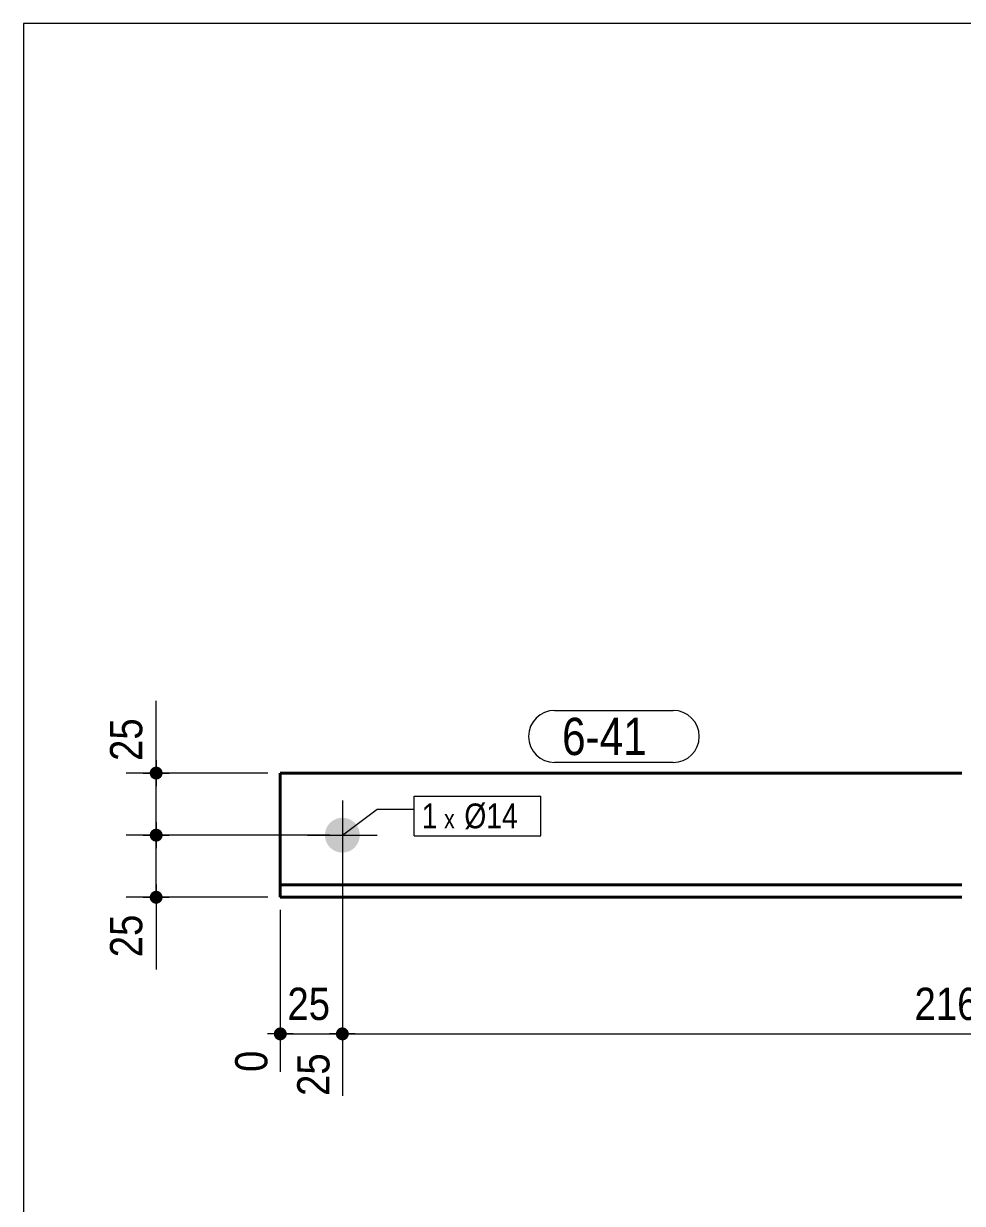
# Model space of a CAD drawing. Header units: millimetres. Extents: x 2 to 287, y 5 to 195.
# Drawn here: x 5 to 80.6, y 100 to 195 of the extents above; entities that cross this region are included whole.
import ezdxf

# ---------------------------------------------------------------- set-up
doc = ezdxf.new("R2010")
doc.units = ezdxf.units.MM
for name, color, linetype, lineweight in [('Boulon', 7, 'Continuous', 0), ('Cotation', 7, 'Continuous', 0), ('Désignation boulon', 3, 'Continuous', 0), ('Feuille dessin', 5, 'Continuous', 0), ('Piece', 2, 'Continuous', 0), ('Repère pièce', 3, 'Continuous', 0)]:
    doc.layers.add(name, color=color, linetype=linetype, lineweight=lineweight)
doc.styles.add('ARIAL', font='ARIAL.TTF')
doc.styles.add('COMIC_SANS_MS', font='COMIC.TTF')

# ---------------------------------------------------------------- blocks, each defined once
blk = doc.blocks.new('*A2')
at = {"layer": 'Boulon'}
blk.add_hatch(color=256, dxfattribs=at).paths.add_polyline_path([(30.646, 128.25), (30.612, 128.252), (30.578, 128.254), (30.543, 128.257), (30.509, 128.261), (30.475, 128.265), (30.441, 128.271), (30.408, 128.277), (30.374, 128.284), (30.341, 128.292), (30.307, 128.301), (30.274, 128.31), (30.242, 128.321), (30.209, 128.332), (30.177, 128.344), (30.145, 128.357), (30.113, 128.37), (30.082, 128.384), (30.051, 128.399), (30.021, 128.415), (29.991, 128.432), (29.961, 128.449), (29.932, 128.467), (29.903, 128.486), (29.875, 128.505), (29.847, 128.526), (29.819, 128.546), (29.793, 128.568), (29.766, 128.59), (29.741, 128.613), (29.715, 128.636), (29.691, 128.66), (29.667, 128.685), (29.643, 128.71), (29.621, 128.736), (29.599, 128.762), (29.577, 128.789), (29.556, 128.816), (29.536, 128.844), (29.517, 128.872), (29.498, 128.901), (29.48, 128.93), (29.463, 128.96), (29.446, 128.99), (29.43, 129.021), (29.415, 129.051), (29.401, 129.083), (29.387, 129.114), (29.375, 129.146), (29.363, 129.178), (29.351, 129.211), (29.341, 129.244), (29.331, 129.277), (29.323, 129.31), (29.315, 129.343), (29.308, 129.377), (29.301, 129.411), (29.296, 129.445), (29.291, 129.479), (29.287, 129.513), (29.285, 129.547), (29.282, 129.581), (29.281, 129.616), (29.281, 129.65), (29.281, 129.684), (29.282, 129.719), (29.285, 129.753), (29.287, 129.787), (29.291, 129.821), (29.296, 129.855), (29.301, 129.889), (29.308, 129.923), (29.315, 129.957), (29.323, 129.99), (29.331, 130.023), (29.341, 130.056), (29.351, 130.089), (29.363, 130.122), (29.375, 130.154), (29.387, 130.186), (29.401, 130.217), (29.415, 130.249), (29.43, 130.279), (29.446, 130.31), (29.463, 130.34), (29.48, 130.37), (29.498, 130.399), (29.517, 130.428), (29.536, 130.456), (29.556, 130.484), (29.577, 130.511), (29.599, 130.538), (29.621, 130.564), (29.643, 130.59), (29.667, 130.615), (29.691, 130.64), (29.715, 130.664), (29.741, 130.687), (29.766, 130.71), (29.793, 130.732), (29.819, 130.754), (29.847, 130.774), (29.875, 130.795), (29.903, 130.814), (29.932, 130.833), (29.961, 130.851), (29.991, 130.868), (30.021, 130.885), (30.051, 130.901), (30.082, 130.916), (30.113, 130.93), (30.145, 130.943), (30.177, 130.956), (30.209, 130.968), (30.242, 130.979), (30.274, 130.99), (30.307, 130.999), (30.341, 131.008), (30.374, 131.016), (30.408, 131.023), (30.441, 131.029), (30.475, 131.035), (30.509, 131.039), (30.543, 131.043), (30.578, 131.046), (30.612, 131.048), (30.646, 131.05), (30.681, 131.05), (30.715, 131.05), (30.749, 131.048), (30.784, 131.046), (30.818, 131.043), (30.852, 131.039), (30.886, 131.035), (30.92, 131.029), (30.954, 131.023), (30.987, 131.016), (31.021, 131.008), (31.054, 130.999), (31.087, 130.99), (31.12, 130.979), (31.152, 130.968), (31.185, 130.956), (31.216, 130.943), (31.248, 130.93), (31.279, 130.916), (31.31, 130.901), (31.341, 130.885), (31.371, 130.868), (31.4, 130.851), (31.43, 130.833), (31.459, 130.814), (31.487, 130.795), (31.515, 130.774), (31.542, 130.754), (31.569, 130.732), (31.595, 130.71), (31.621, 130.687), (31.646, 130.664), (31.671, 130.64), (31.695, 130.615), (31.718, 130.59), (31.741, 130.564), (31.763, 130.538), (31.784, 130.511), (31.805, 130.484), (31.825, 130.456), (31.845, 130.428), (31.864, 130.399), (31.882, 130.37), (31.899, 130.34), (31.915, 130.31), (31.931, 130.279), (31.946, 130.249), (31.961, 130.217), (31.974, 130.186), (31.987, 130.154), (31.999, 130.122), (32.01, 130.089), (32.02, 130.056), (32.03, 130.023), (32.039, 129.99), (32.047, 129.957), (32.054, 129.923), (32.06, 129.889), (32.066, 129.855), (32.07, 129.821), (32.074, 129.787), (32.077, 129.753), (32.079, 129.719), (32.08, 129.684), (32.081, 129.65), (32.08, 129.616), (32.079, 129.581), (32.077, 129.547), (32.074, 129.513), (32.07, 129.479), (32.066, 129.445), (32.06, 129.411), (32.054, 129.377), (32.047, 129.343), (32.039, 129.31), (32.03, 129.277), (32.02, 129.244), (32.01, 129.211), (31.999, 129.178), (31.987, 129.146), (31.974, 129.114), (31.961, 129.083), (31.946, 129.051), (31.931, 129.021), (31.915, 128.99), (31.899, 128.96), (31.882, 128.93), (31.864, 128.901), (31.845, 128.872), (31.825, 128.844), (31.805, 128.816), (31.784, 128.789), (31.763, 128.762), (31.741, 128.736), (31.718, 128.71), (31.695, 128.685), (31.671, 128.66), (31.646, 128.636), (31.621, 128.613), (31.595, 128.59), (31.569, 128.568), (31.542, 128.546), (31.515, 128.526), (31.487, 128.505), (31.459, 128.486), (31.43, 128.467), (31.4, 128.449), (31.371, 128.432), (31.341, 128.415), (31.31, 128.399), (31.279, 128.384), (31.248, 128.37), (31.216, 128.357), (31.185, 128.344), (31.152, 128.332), (31.12, 128.321), (31.087, 128.31), (31.054, 128.301), (31.021, 128.292), (30.987, 128.284), (30.954, 128.277), (30.92, 128.271), (30.886, 128.265), (30.852, 128.261), (30.818, 128.257), (30.784, 128.254), (30.749, 128.252), (30.715, 128.25), (30.681, 128.25)], flags=17)
at = {"layer": 'Boulon', "linetype": 'Continuous', "lineweight": 0}
for p, q in [((30.681, 132.45), (30.681, 126.85)), ((27.881, 129.65), (33.481, 129.65))]:
    blk.add_line(p, q, dxfattribs=at)
blk = doc.blocks.new('*A4')
at = {"layer": 'Piece', "color": 2, "linetype": 'Continuous', "lineweight": 40}
for p, q in [((25.68, 134.65), (25.68, 125.65)), ((25.68, 134.65), (80.580717, 134.65)), ((25.68, 125.65), (25.68, 124.65)), ((25.68, 125.65), (80.580717, 125.65)), ((25.68, 124.65), (80.580717, 124.65))]:
    blk.add_line(p, q, dxfattribs=at)
blk = doc.blocks.new('*A5')
at = {"layer": 'Feuille dessin', "linetype": 'Continuous', "lineweight": 0}
for p, q in [((282, 195), (5, 195)), ((5, 195), (5, 5))]:
    blk.add_line(p, q, dxfattribs=at)
blk = doc.blocks.new('*A10')
at = {"layer": 'Cotation'}
for points in [[(15.654, 129.131), (15.629, 129.133), (15.604, 129.136), (15.579, 129.14), (15.554, 129.146), (15.529, 129.152), (15.505, 129.16), (15.481, 129.17), (15.458, 129.18), (15.435, 129.191), (15.413, 129.204), (15.391, 129.218), (15.37, 129.232), (15.35, 129.248), (15.331, 129.265), (15.312, 129.282), (15.295, 129.301), (15.278, 129.32), (15.262, 129.34), (15.248, 129.361), (15.234, 129.383), (15.221, 129.405), (15.21, 129.428), (15.2, 129.451), (15.19, 129.475), (15.182, 129.499), (15.176, 129.524), (15.17, 129.549), (15.166, 129.574), (15.163, 129.599), (15.161, 129.624), (15.16, 129.65), (15.161, 129.676), (15.163, 129.701), (15.166, 129.726), (15.17, 129.751), (15.176, 129.776), (15.182, 129.801), (15.19, 129.825), (15.2, 129.849), (15.21, 129.872), (15.221, 129.895), (15.234, 129.917), (15.248, 129.939), (15.262, 129.96), (15.278, 129.98), (15.295, 129.999), (15.312, 130.018), (15.331, 130.035), (15.35, 130.052), (15.37, 130.068), (15.391, 130.082), (15.413, 130.096), (15.435, 130.109), (15.458, 130.12), (15.481, 130.13), (15.505, 130.14), (15.529, 130.148), (15.554, 130.154), (15.579, 130.16), (15.604, 130.164), (15.629, 130.167), (15.654, 130.169), (15.68, 130.17), (15.706, 130.169), (15.731, 130.167), (15.756, 130.164), (15.781, 130.16), (15.806, 130.154), (15.831, 130.148), (15.855, 130.14), (15.879, 130.13), (15.902, 130.12), (15.925, 130.109), (15.947, 130.096), (15.969, 130.082), (15.99, 130.068), (16.01, 130.052), (16.029, 130.035), (16.048, 130.018), (16.065, 129.999), (16.082, 129.98), (16.098, 129.96), (16.112, 129.939), (16.126, 129.917), (16.139, 129.895), (16.15, 129.872), (16.16, 129.849), (16.17, 129.825), (16.178, 129.801), (16.184, 129.776), (16.19, 129.751), (16.194, 129.726), (16.197, 129.701), (16.199, 129.676), (16.2, 129.65), (16.199, 129.624), (16.197, 129.599), (16.194, 129.574), (16.19, 129.549), (16.184, 129.524), (16.178, 129.499), (16.17, 129.475), (16.16, 129.451), (16.15, 129.428), (16.139, 129.405), (16.126, 129.383), (16.112, 129.361), (16.098, 129.34), (16.082, 129.32), (16.065, 129.301), (16.048, 129.282), (16.029, 129.265), (16.01, 129.248), (15.99, 129.232), (15.969, 129.218), (15.947, 129.204), (15.925, 129.191), (15.902, 129.18), (15.879, 129.17), (15.855, 129.16), (15.831, 129.152), (15.806, 129.146), (15.781, 129.14), (15.756, 129.136), (15.731, 129.133), (15.706, 129.131), (15.68, 129.13)], [(15.654, 124.131), (15.629, 124.133), (15.604, 124.136), (15.579, 124.14), (15.554, 124.146), (15.529, 124.152), (15.505, 124.16), (15.481, 124.17), (15.458, 124.18), (15.435, 124.191), (15.413, 124.204), (15.391, 124.218), (15.37, 124.232), (15.35, 124.248), (15.331, 124.265), (15.312, 124.282), (15.295, 124.301), (15.278, 124.32), (15.262, 124.34), (15.248, 124.361), (15.234, 124.383), (15.221, 124.405), (15.21, 124.428), (15.2, 124.451), (15.19, 124.475), (15.182, 124.499), (15.176, 124.524), (15.17, 124.549), (15.166, 124.574), (15.163, 124.599), (15.161, 124.624), (15.16, 124.65), (15.161, 124.676), (15.163, 124.701), (15.166, 124.726), (15.17, 124.751), (15.176, 124.776), (15.182, 124.801), (15.19, 124.825), (15.2, 124.849), (15.21, 124.872), (15.221, 124.895), (15.234, 124.917), (15.248, 124.939), (15.262, 124.96), (15.278, 124.98), (15.295, 124.999), (15.312, 125.018), (15.331, 125.035), (15.35, 125.052), (15.37, 125.068), (15.391, 125.082), (15.413, 125.096), (15.435, 125.109), (15.458, 125.12), (15.481, 125.13), (15.505, 125.14), (15.529, 125.148), (15.554, 125.154), (15.579, 125.16), (15.604, 125.164), (15.629, 125.167), (15.654, 125.169), (15.68, 125.17), (15.706, 125.169), (15.731, 125.167), (15.756, 125.164), (15.781, 125.16), (15.806, 125.154), (15.831, 125.148), (15.855, 125.14), (15.879, 125.13), (15.902, 125.12), (15.925, 125.109), (15.947, 125.096), (15.969, 125.082), (15.99, 125.068), (16.01, 125.052), (16.029, 125.035), (16.048, 125.018), (16.065, 124.999), (16.082, 124.98), (16.098, 124.96), (16.112, 124.939), (16.126, 124.917), (16.139, 124.895), (16.15, 124.872), (16.16, 124.849), (16.17, 124.825), (16.178, 124.801), (16.184, 124.776), (16.19, 124.751), (16.194, 124.726), (16.197, 124.701), (16.199, 124.676), (16.2, 124.65), (16.199, 124.624), (16.197, 124.599), (16.194, 124.574), (16.19, 124.549), (16.184, 124.524), (16.178, 124.499), (16.17, 124.475), (16.16, 124.451), (16.15, 124.428), (16.139, 124.405), (16.126, 124.383), (16.112, 124.361), (16.098, 124.34), (16.082, 124.32), (16.065, 124.301), (16.048, 124.282), (16.029, 124.265), (16.01, 124.248), (15.99, 124.232), (15.969, 124.218), (15.947, 124.204), (15.925, 124.191), (15.902, 124.18), (15.879, 124.17), (15.855, 124.16), (15.831, 124.152), (15.806, 124.146), (15.781, 124.14), (15.756, 124.136), (15.731, 124.133), (15.706, 124.131), (15.68, 124.13)]]:
    blk.add_hatch(color=256, dxfattribs=at).paths.add_polyline_path(points, flags=17)
at = {"layer": 'Cotation', "linetype": 'Continuous', "lineweight": 0}
for p, q in [((15.68, 130.69), (15.68, 128.61)), ((15.68, 129.65), (15.68, 130.69)), ((29.681, 129.65), (13.26, 129.65)), ((14.64, 129.65), (16.72, 129.65)), ((15.68, 124.65), (15.68, 129.65)), ((15.68, 125.69), (15.68, 123.61)), ((24.68, 124.65), (13.26, 124.65)), ((14.64, 124.65), (16.72, 124.65)), ((15.68, 124.65), (15.68, 118.843)), ((15.68, 124.65), (15.68, 118.843))]:
    blk.add_line(p, q, dxfattribs=at)
at = {"layer": 'Cotation'}
for p in [(15.68, 129.65), (15.68, 124.65)]:
    blk.add_point(p, dxfattribs=at)
at = {"layer": 'Cotation', "style": 'ARIAL', "width": 0.85}
blk.add_text('25', height=2.6, rotation=90.00021, dxfattribs=at).set_placement((14.56, 119.818))
blk = doc.blocks.new('*A11')
at = {"layer": 'Cotation'}
for points in [[(15.654, 134.131), (15.629, 134.133), (15.604, 134.136), (15.579, 134.14), (15.554, 134.146), (15.529, 134.152), (15.505, 134.16), (15.481, 134.17), (15.458, 134.18), (15.435, 134.191), (15.413, 134.204), (15.391, 134.218), (15.37, 134.232), (15.35, 134.248), (15.331, 134.265), (15.312, 134.282), (15.295, 134.301), (15.278, 134.32), (15.262, 134.34), (15.248, 134.361), (15.234, 134.383), (15.221, 134.405), (15.21, 134.428), (15.2, 134.451), (15.19, 134.475), (15.182, 134.499), (15.176, 134.524), (15.17, 134.549), (15.166, 134.574), (15.163, 134.599), (15.161, 134.624), (15.16, 134.65), (15.161, 134.676), (15.163, 134.701), (15.166, 134.726), (15.17, 134.751), (15.176, 134.776), (15.182, 134.801), (15.19, 134.825), (15.2, 134.849), (15.21, 134.872), (15.221, 134.895), (15.234, 134.917), (15.248, 134.939), (15.262, 134.96), (15.278, 134.98), (15.295, 134.999), (15.312, 135.018), (15.331, 135.035), (15.35, 135.052), (15.37, 135.068), (15.391, 135.082), (15.413, 135.096), (15.435, 135.109), (15.458, 135.12), (15.481, 135.13), (15.505, 135.14), (15.529, 135.148), (15.554, 135.154), (15.579, 135.16), (15.604, 135.164), (15.629, 135.167), (15.654, 135.169), (15.68, 135.17), (15.706, 135.169), (15.731, 135.167), (15.756, 135.164), (15.781, 135.16), (15.806, 135.154), (15.831, 135.148), (15.855, 135.14), (15.879, 135.13), (15.902, 135.12), (15.925, 135.109), (15.947, 135.096), (15.969, 135.082), (15.99, 135.068), (16.01, 135.052), (16.029, 135.035), (16.048, 135.018), (16.065, 134.999), (16.082, 134.98), (16.098, 134.96), (16.112, 134.939), (16.126, 134.917), (16.139, 134.895), (16.15, 134.872), (16.16, 134.849), (16.17, 134.825), (16.178, 134.801), (16.184, 134.776), (16.19, 134.751), (16.194, 134.726), (16.197, 134.701), (16.199, 134.676), (16.2, 134.65), (16.199, 134.624), (16.197, 134.599), (16.194, 134.574), (16.19, 134.549), (16.184, 134.524), (16.178, 134.499), (16.17, 134.475), (16.16, 134.451), (16.15, 134.428), (16.139, 134.405), (16.126, 134.383), (16.112, 134.361), (16.098, 134.34), (16.082, 134.32), (16.065, 134.301), (16.048, 134.282), (16.029, 134.265), (16.01, 134.248), (15.99, 134.232), (15.969, 134.218), (15.947, 134.204), (15.925, 134.191), (15.902, 134.18), (15.879, 134.17), (15.855, 134.16), (15.831, 134.152), (15.806, 134.146), (15.781, 134.14), (15.756, 134.136), (15.731, 134.133), (15.706, 134.131), (15.68, 134.13)], [(15.654, 129.131), (15.629, 129.133), (15.604, 129.136), (15.579, 129.14), (15.554, 129.146), (15.529, 129.152), (15.505, 129.16), (15.481, 129.17), (15.458, 129.18), (15.435, 129.191), (15.413, 129.204), (15.391, 129.218), (15.37, 129.232), (15.35, 129.248), (15.331, 129.265), (15.312, 129.282), (15.295, 129.301), (15.278, 129.32), (15.262, 129.34), (15.248, 129.361), (15.234, 129.383), (15.221, 129.405), (15.21, 129.428), (15.2, 129.451), (15.19, 129.475), (15.182, 129.499), (15.176, 129.524), (15.17, 129.549), (15.166, 129.574), (15.163, 129.599), (15.161, 129.624), (15.16, 129.65), (15.161, 129.676), (15.163, 129.701), (15.166, 129.726), (15.17, 129.751), (15.176, 129.776), (15.182, 129.801), (15.19, 129.825), (15.2, 129.849), (15.21, 129.872), (15.221, 129.895), (15.234, 129.917), (15.248, 129.939), (15.262, 129.96), (15.278, 129.98), (15.295, 129.999), (15.312, 130.018), (15.331, 130.035), (15.35, 130.052), (15.37, 130.068), (15.391, 130.082), (15.413, 130.096), (15.435, 130.109), (15.458, 130.12), (15.481, 130.13), (15.505, 130.14), (15.529, 130.148), (15.554, 130.154), (15.579, 130.16), (15.604, 130.164), (15.629, 130.167), (15.654, 130.169), (15.68, 130.17), (15.706, 130.169), (15.731, 130.167), (15.756, 130.164), (15.781, 130.16), (15.806, 130.154), (15.831, 130.148), (15.855, 130.14), (15.879, 130.13), (15.902, 130.12), (15.925, 130.109), (15.947, 130.096), (15.969, 130.082), (15.99, 130.068), (16.01, 130.052), (16.029, 130.035), (16.048, 130.018), (16.065, 129.999), (16.082, 129.98), (16.098, 129.96), (16.112, 129.939), (16.126, 129.917), (16.139, 129.895), (16.15, 129.872), (16.16, 129.849), (16.17, 129.825), (16.178, 129.801), (16.184, 129.776), (16.19, 129.751), (16.194, 129.726), (16.197, 129.701), (16.199, 129.676), (16.2, 129.65), (16.199, 129.624), (16.197, 129.599), (16.194, 129.574), (16.19, 129.549), (16.184, 129.524), (16.178, 129.499), (16.17, 129.475), (16.16, 129.451), (16.15, 129.428), (16.139, 129.405), (16.126, 129.383), (16.112, 129.361), (16.098, 129.34), (16.082, 129.32), (16.065, 129.301), (16.048, 129.282), (16.029, 129.265), (16.01, 129.248), (15.99, 129.232), (15.969, 129.218), (15.947, 129.204), (15.925, 129.191), (15.902, 129.18), (15.879, 129.17), (15.855, 129.16), (15.831, 129.152), (15.806, 129.146), (15.781, 129.14), (15.756, 129.136), (15.731, 129.133), (15.706, 129.131), (15.68, 129.13)]]:
    blk.add_hatch(color=256, dxfattribs=at).paths.add_polyline_path(points, flags=17)
at = {"layer": 'Cotation', "linetype": 'Continuous', "lineweight": 0}
for p, q in [((15.68, 134.65), (15.68, 140.457)), ((15.68, 134.65), (15.68, 140.457)), ((15.68, 135.69), (15.68, 133.61)), ((24.68, 134.65), (13.26, 134.65)), ((14.64, 134.65), (16.72, 134.65)), ((15.68, 129.65), (15.68, 134.65)), ((15.68, 130.69), (15.68, 128.61)), ((29.681, 129.65), (13.26, 129.65)), ((14.64, 129.65), (16.72, 129.65)), ((15.68, 129.65), (15.68, 128.61))]:
    blk.add_line(p, q, dxfattribs=at)
at = {"layer": 'Cotation'}
for p in [(15.68, 134.65), (15.68, 129.65)]:
    blk.add_point(p, dxfattribs=at)
at = {"layer": 'Cotation', "style": 'ARIAL', "width": 0.85}
blk.add_text('25', height=2.6, rotation=90.00021, dxfattribs=at).set_placement((14.56, 135.625))
blk = doc.blocks.new('*A16')
at = {"layer": 'Cotation'}
for points in [[(25.654, 113.131), (25.629, 113.133), (25.604, 113.136), (25.579, 113.14), (25.554, 113.146), (25.529, 113.152), (25.505, 113.16), (25.481, 113.17), (25.458, 113.18), (25.435, 113.191), (25.413, 113.204), (25.391, 113.218), (25.37, 113.232), (25.35, 113.248), (25.331, 113.265), (25.312, 113.282), (25.295, 113.301), (25.278, 113.32), (25.262, 113.34), (25.248, 113.361), (25.234, 113.383), (25.221, 113.405), (25.21, 113.428), (25.2, 113.451), (25.19, 113.475), (25.182, 113.499), (25.176, 113.524), (25.17, 113.549), (25.166, 113.574), (25.163, 113.599), (25.161, 113.624), (25.16, 113.65), (25.161, 113.676), (25.163, 113.701), (25.166, 113.726), (25.17, 113.751), (25.176, 113.776), (25.182, 113.801), (25.19, 113.825), (25.2, 113.849), (25.21, 113.872), (25.221, 113.895), (25.234, 113.917), (25.248, 113.939), (25.262, 113.96), (25.278, 113.98), (25.295, 113.999), (25.312, 114.018), (25.331, 114.035), (25.35, 114.052), (25.37, 114.068), (25.391, 114.082), (25.413, 114.096), (25.435, 114.109), (25.458, 114.12), (25.481, 114.13), (25.505, 114.14), (25.529, 114.148), (25.554, 114.154), (25.579, 114.16), (25.604, 114.164), (25.629, 114.167), (25.654, 114.169), (25.68, 114.17), (25.706, 114.169), (25.731, 114.167), (25.756, 114.164), (25.781, 114.16), (25.806, 114.154), (25.831, 114.148), (25.855, 114.14), (25.879, 114.13), (25.902, 114.12), (25.925, 114.109), (25.947, 114.096), (25.969, 114.082), (25.99, 114.068), (26.01, 114.052), (26.029, 114.035), (26.048, 114.018), (26.065, 113.999), (26.082, 113.98), (26.098, 113.96), (26.112, 113.939), (26.126, 113.917), (26.139, 113.895), (26.15, 113.872), (26.16, 113.849), (26.17, 113.825), (26.178, 113.801), (26.184, 113.776), (26.19, 113.751), (26.194, 113.726), (26.197, 113.701), (26.199, 113.676), (26.2, 113.65), (26.199, 113.624), (26.197, 113.599), (26.194, 113.574), (26.19, 113.549), (26.184, 113.524), (26.178, 113.499), (26.17, 113.475), (26.16, 113.451), (26.15, 113.428), (26.139, 113.405), (26.126, 113.383), (26.112, 113.361), (26.098, 113.34), (26.082, 113.32), (26.065, 113.301), (26.048, 113.282), (26.029, 113.265), (26.01, 113.248), (25.99, 113.232), (25.969, 113.218), (25.947, 113.204), (25.925, 113.191), (25.902, 113.18), (25.879, 113.17), (25.855, 113.16), (25.831, 113.152), (25.806, 113.146), (25.781, 113.14), (25.756, 113.136), (25.731, 113.133), (25.706, 113.131), (25.68, 113.13)], [(30.655, 113.131), (30.63, 113.133), (30.604, 113.136), (30.579, 113.14), (30.554, 113.146), (30.53, 113.152), (30.506, 113.16), (30.482, 113.17), (30.458, 113.18), (30.436, 113.191), (30.413, 113.204), (30.392, 113.218), (30.371, 113.232), (30.351, 113.248), (30.332, 113.265), (30.313, 113.282), (30.295, 113.301), (30.279, 113.32), (30.263, 113.34), (30.248, 113.361), (30.235, 113.383), (30.222, 113.405), (30.211, 113.428), (30.2, 113.451), (30.191, 113.475), (30.183, 113.499), (30.176, 113.524), (30.171, 113.549), (30.166, 113.574), (30.163, 113.599), (30.161, 113.624), (30.161, 113.65), (30.161, 113.676), (30.163, 113.701), (30.166, 113.726), (30.171, 113.751), (30.176, 113.776), (30.183, 113.801), (30.191, 113.825), (30.2, 113.849), (30.211, 113.872), (30.222, 113.895), (30.235, 113.917), (30.248, 113.939), (30.263, 113.96), (30.279, 113.98), (30.295, 113.999), (30.313, 114.018), (30.332, 114.035), (30.351, 114.052), (30.371, 114.068), (30.392, 114.082), (30.413, 114.096), (30.436, 114.109), (30.458, 114.12), (30.482, 114.13), (30.506, 114.14), (30.53, 114.148), (30.554, 114.154), (30.579, 114.16), (30.604, 114.164), (30.63, 114.167), (30.655, 114.169), (30.681, 114.17), (30.706, 114.169), (30.732, 114.167), (30.757, 114.164), (30.782, 114.16), (30.807, 114.154), (30.832, 114.148), (30.856, 114.14), (30.88, 114.13), (30.903, 114.12), (30.926, 114.109), (30.948, 114.096), (30.97, 114.082), (30.99, 114.068), (31.011, 114.052), (31.03, 114.035), (31.048, 114.018), (31.066, 113.999), (31.083, 113.98), (31.098, 113.96), (31.113, 113.939), (31.127, 113.917), (31.139, 113.895), (31.151, 113.872), (31.161, 113.849), (31.17, 113.825), (31.178, 113.801), (31.185, 113.776), (31.191, 113.751), (31.195, 113.726), (31.198, 113.701), (31.2, 113.676), (31.201, 113.65), (31.2, 113.624), (31.198, 113.599), (31.195, 113.574), (31.191, 113.549), (31.185, 113.524), (31.178, 113.499), (31.17, 113.475), (31.161, 113.451), (31.151, 113.428), (31.139, 113.405), (31.127, 113.383), (31.113, 113.361), (31.098, 113.34), (31.083, 113.32), (31.066, 113.301), (31.048, 113.282), (31.03, 113.265), (31.011, 113.248), (30.99, 113.232), (30.97, 113.218), (30.948, 113.204), (30.926, 113.191), (30.903, 113.18), (30.88, 113.17), (30.856, 113.16), (30.832, 113.152), (30.807, 113.146), (30.782, 113.14), (30.757, 113.136), (30.732, 113.133), (30.706, 113.131), (30.681, 113.13)]]:
    blk.add_hatch(color=256, dxfattribs=at).paths.add_polyline_path(points, flags=17)
at = {"layer": 'Cotation', "linetype": 'Continuous', "lineweight": 0}
for p, q in [((30.681, 128.65), (30.681, 108.653)), ((25.68, 123.65), (25.68, 110.582)), ((25.68, 114.69), (25.68, 112.61)), ((30.681, 114.69), (30.681, 112.61)), ((26.72, 113.65), (24.64, 113.65)), ((25.68, 113.65), (24.64, 113.65)), ((25.68, 113.65), (30.681, 113.65)), ((31.721, 113.65), (29.641, 113.65)), ((30.681, 113.65), (31.721, 113.65))]:
    blk.add_line(p, q, dxfattribs=at)
at = {"layer": 'Cotation'}
for p in [(25.68, 113.65), (30.681, 113.65)]:
    blk.add_point(p, dxfattribs=at)
at = {"layer": 'Cotation', "style": 'ARIAL', "width": 0.85}
blk.add_text('25', height=2.6, dxfattribs=at).set_placement((26.252, 114.77))
for s, p in [('0', (24.64, 110.582)), ('25', (29.641, 108.653))]:
    blk.add_text(s, height=2.6, rotation=90.00021, dxfattribs=at).set_placement(p)
blk = doc.blocks.new('*A17')
at = {"layer": 'Cotation'}
for points in [[(30.655, 113.131), (30.63, 113.133), (30.604, 113.136), (30.579, 113.14), (30.554, 113.146), (30.53, 113.152), (30.506, 113.16), (30.482, 113.17), (30.458, 113.18), (30.436, 113.191), (30.413, 113.204), (30.392, 113.218), (30.371, 113.232), (30.351, 113.248), (30.332, 113.265), (30.313, 113.282), (30.295, 113.301), (30.279, 113.32), (30.263, 113.34), (30.248, 113.361), (30.235, 113.383), (30.222, 113.405), (30.211, 113.428), (30.2, 113.451), (30.191, 113.475), (30.183, 113.499), (30.176, 113.524), (30.171, 113.549), (30.166, 113.574), (30.163, 113.599), (30.161, 113.624), (30.161, 113.65), (30.161, 113.676), (30.163, 113.701), (30.166, 113.726), (30.171, 113.751), (30.176, 113.776), (30.183, 113.801), (30.191, 113.825), (30.2, 113.849), (30.211, 113.872), (30.222, 113.895), (30.235, 113.917), (30.248, 113.939), (30.263, 113.96), (30.279, 113.98), (30.295, 113.999), (30.313, 114.018), (30.332, 114.035), (30.351, 114.052), (30.371, 114.068), (30.392, 114.082), (30.413, 114.096), (30.436, 114.109), (30.458, 114.12), (30.482, 114.13), (30.506, 114.14), (30.53, 114.148), (30.554, 114.154), (30.579, 114.16), (30.604, 114.164), (30.63, 114.167), (30.655, 114.169), (30.681, 114.17), (30.706, 114.169), (30.732, 114.167), (30.757, 114.164), (30.782, 114.16), (30.807, 114.154), (30.832, 114.148), (30.856, 114.14), (30.88, 114.13), (30.903, 114.12), (30.926, 114.109), (30.948, 114.096), (30.97, 114.082), (30.99, 114.068), (31.011, 114.052), (31.03, 114.035), (31.048, 114.018), (31.066, 113.999), (31.083, 113.98), (31.098, 113.96), (31.113, 113.939), (31.127, 113.917), (31.139, 113.895), (31.151, 113.872), (31.161, 113.849), (31.17, 113.825), (31.178, 113.801), (31.185, 113.776), (31.191, 113.751), (31.195, 113.726), (31.198, 113.701), (31.2, 113.676), (31.201, 113.65), (31.2, 113.624), (31.198, 113.599), (31.195, 113.574), (31.191, 113.549), (31.185, 113.524), (31.178, 113.499), (31.17, 113.475), (31.161, 113.451), (31.151, 113.428), (31.139, 113.405), (31.127, 113.383), (31.113, 113.361), (31.098, 113.34), (31.083, 113.32), (31.066, 113.301), (31.048, 113.282), (31.03, 113.265), (31.011, 113.248), (30.99, 113.232), (30.97, 113.218), (30.948, 113.204), (30.926, 113.191), (30.903, 113.18), (30.88, 113.17), (30.856, 113.16), (30.832, 113.152), (30.807, 113.146), (30.782, 113.14), (30.757, 113.136), (30.732, 113.133), (30.706, 113.131), (30.681, 113.13)], [(130.555, 113.131), (130.53, 113.133), (130.504, 113.136), (130.479, 113.14), (130.454, 113.146), (130.43, 113.152), (130.406, 113.16), (130.382, 113.17), (130.358, 113.18), (130.336, 113.191), (130.313, 113.204), (130.292, 113.218), (130.271, 113.232), (130.251, 113.248), (130.232, 113.265), (130.213, 113.282), (130.195, 113.301), (130.179, 113.32), (130.163, 113.34), (130.148, 113.361), (130.135, 113.383), (130.122, 113.405), (130.111, 113.428), (130.1, 113.451), (130.091, 113.475), (130.083, 113.499), (130.076, 113.524), (130.071, 113.549), (130.066, 113.574), (130.063, 113.599), (130.061, 113.624), (130.061, 113.65), (130.061, 113.676), (130.063, 113.701), (130.066, 113.726), (130.071, 113.751), (130.076, 113.776), (130.083, 113.801), (130.091, 113.825), (130.1, 113.849), (130.111, 113.872), (130.122, 113.895), (130.135, 113.917), (130.148, 113.939), (130.163, 113.96), (130.179, 113.98), (130.195, 113.999), (130.213, 114.018), (130.232, 114.035), (130.251, 114.052), (130.271, 114.068), (130.292, 114.082), (130.313, 114.096), (130.336, 114.109), (130.358, 114.12), (130.382, 114.13), (130.406, 114.14), (130.43, 114.148), (130.454, 114.154), (130.479, 114.16), (130.504, 114.164), (130.53, 114.167), (130.555, 114.169), (130.581, 114.17), (130.606, 114.169), (130.632, 114.167), (130.657, 114.164), (130.682, 114.16), (130.707, 114.154), (130.732, 114.148), (130.756, 114.14), (130.78, 114.13), (130.803, 114.12), (130.826, 114.109), (130.848, 114.096), (130.87, 114.082), (130.89, 114.068), (130.911, 114.052), (130.93, 114.035), (130.948, 114.018), (130.966, 113.999), (130.983, 113.98), (130.998, 113.96), (131.013, 113.939), (131.027, 113.917), (131.039, 113.895), (131.051, 113.872), (131.061, 113.849), (131.07, 113.825), (131.078, 113.801), (131.085, 113.776), (131.091, 113.751), (131.095, 113.726), (131.098, 113.701), (131.1, 113.676), (131.101, 113.65), (131.1, 113.624), (131.098, 113.599), (131.095, 113.574), (131.091, 113.549), (131.085, 113.524), (131.078, 113.499), (131.07, 113.475), (131.061, 113.451), (131.051, 113.428), (131.039, 113.405), (131.027, 113.383), (131.013, 113.361), (130.998, 113.34), (130.983, 113.32), (130.966, 113.301), (130.948, 113.282), (130.93, 113.265), (130.911, 113.248), (130.89, 113.232), (130.87, 113.218), (130.848, 113.204), (130.826, 113.191), (130.803, 113.18), (130.78, 113.17), (130.756, 113.16), (130.732, 113.152), (130.707, 113.146), (130.682, 113.14), (130.657, 113.136), (130.632, 113.133), (130.606, 113.131), (130.581, 113.13)]]:
    blk.add_hatch(color=256, dxfattribs=at).paths.add_polyline_path(points, flags=17)
at = {"layer": 'Cotation', "linetype": 'Continuous', "lineweight": 0}
for p, q in [((30.681, 128.65), (30.681, 108.653)), ((130.581, 128.65), (130.581, 104.796)), ((30.681, 114.69), (30.681, 112.61)), ((130.581, 114.69), (130.581, 112.61)), ((31.721, 113.65), (29.641, 113.65)), ((30.681, 113.65), (29.641, 113.65)), ((30.681, 113.65), (130.581, 113.65)), ((131.621, 113.65), (129.541, 113.65)), ((130.581, 113.65), (131.621, 113.65))]:
    blk.add_line(p, q, dxfattribs=at)
at = {"layer": 'Cotation'}
for p in [(30.681, 113.65), (130.581, 113.65)]:
    blk.add_point(p, dxfattribs=at)
at = {"layer": 'Cotation', "style": 'ARIAL', "width": 0.85}
blk.add_text('2165', height=2.6, dxfattribs=at).set_placement((76.774, 114.77))
blk.add_text('2190', height=2.6, rotation=90.00021, dxfattribs=at).set_placement((129.541, 104.796))
blk = doc.blocks.new('*A22')
at = {"layer": 'Désignation boulon', "linetype": 'Continuous', "lineweight": 0}
for p, q in [((36.476717, 132.8028), (46.664608, 132.8028)), ((36.476717, 129.6028), (36.476717, 132.8028)), ((46.664608, 129.6028), (46.664608, 132.8028)), ((30.680717, 129.65), (33.476717, 131.736133)), ((33.476717, 131.736133), (36.476717, 131.736133)), ((36.476717, 129.6028), (46.664608, 129.6028))]:
    blk.add_line(p, q, dxfattribs=at)
at = {"layer": 'Désignation boulon', "style": 'COMIC_SANS_MS', "width": 0.85}
for s, height, p in [('1', 2, (37.076717, 130.2028)), ('Ø14', 2, (40.507577, 130.2028)), ('x', 1.5, (38.876913, 130.2028))]:
    blk.add_text(s, height=height, dxfattribs=at).set_placement(p)
blk = doc.blocks.new('*A24')
at = {"layer": 'Repère pièce', "linetype": 'Continuous', "lineweight": 0}
for p, q in [((47.78, 139.7), (57.329609, 139.7)), ((57.329609, 135.5), (47.78, 135.5))]:
    blk.add_line(p, q, dxfattribs=at)
for centre, start, end in [((47.78, 137.6), 90, 270), ((57.329609, 137.6), 270, 90)]:
    blk.add_arc(centre, 2.1, start, end, dxfattribs=at)
at = {"layer": 'Repère pièce', "style": 'COMIC_SANS_MS', "width": 0.85}
blk.add_text('6-41', height=3, dxfattribs=at).set_placement((48.38, 136.1))

msp = doc.modelspace()

# ---------------------------------------------------------------- block references
at = {"lineweight": 0}
for name in ['*A5', '*A11', '*A24', '*A4', '*A2', '*A22', '*A10', '*A16', '*A17']:
    msp.add_blockref(name, (0, 0), dxfattribs=at)

doc.saveas('drawing.dxf')
